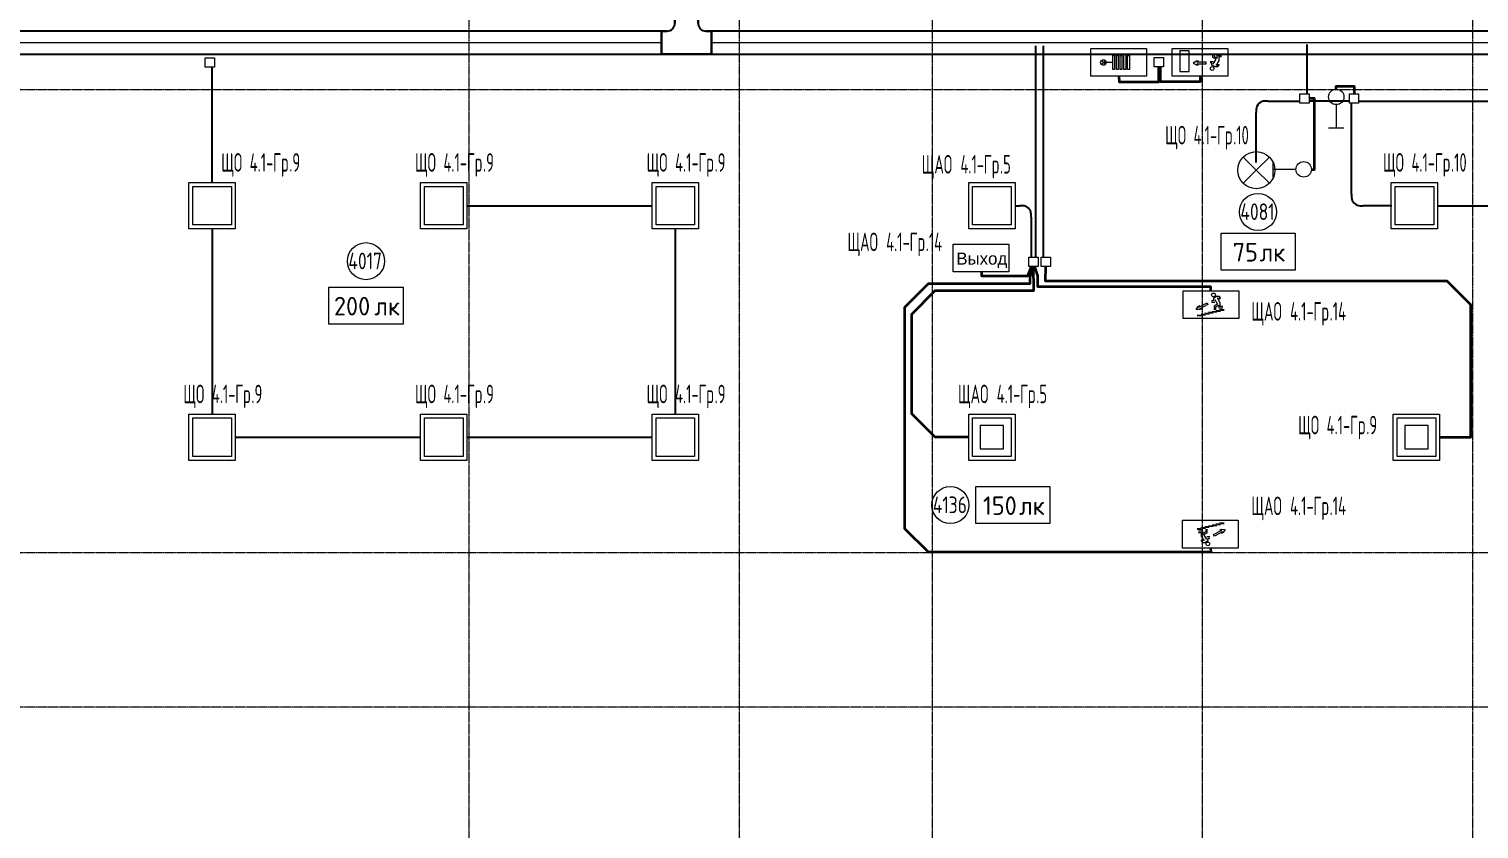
# Model space of a CAD drawing. Header units: millimetres. Extents: x -4730 to 98194, y -4296 to 93388.
# Drawn here: x 39303 to 58085, y 33423 to 43789 of the extents above; entities that cross this region are included whole.
import ezdxf

# ---------------------------------------------------------------- set-up
doc = ezdxf.new("R2010")
doc.units = ezdxf.units.MM
doc.linetypes.add('Линия сетки', pattern=[22.225, 12.7, -3.175, 3.175, -3.175])
for name, color, linetype, lineweight, true_color in [('Кабельные лотки', 5, 'Continuous', 25, 0x0000ff), ('Короба', 7, 'Continuous', 25, 0x008000), ('Соединительные детали кабельных лотков', 5, 'Continuous', 25, 0x0000ff), ('Соединительные детали коробов', 7, 'Continuous', 25, 0x008000), ('Типовые аннотации', 1, 'Continuous', 18, 0xff0000)]:
    doc.layers.add(name, color=color, linetype=linetype, lineweight=lineweight, true_color=true_color)
for name, color, linetype, lineweight in [('Марки помещений', 7, 'Continuous', 9), ('Марки силовых электроприборов', 7, 'Continuous', 9), ('Осевая линия', 7, 'Continuous', 18), ('Оси', 7, 'Continuous', 9), ('Провода', 7, 'Continuous', 35)]:
    doc.layers.add(name, color=color, linetype=linetype, lineweight=lineweight)
doc.styles.add('Arial', font='arial.ttf', dxfattribs={"height": 156})
doc.styles.add('GOST Common', font='GOST_Common.ttf', dxfattribs={"width": 0.6, "height": 240})
doc.styles.add('GOST Common_3', font='GOST_Common.ttf', dxfattribs={"width": 0.8, "height": 216})
doc.styles.add('GOST Common_4', font='GOST_Common.ttf', dxfattribs={"height": 240})

# ---------------------------------------------------------------- blocks, each defined once
blk = doc.blocks.new('M_Горизонтальный тройник для канального - Радиус 100 мм-2474834-4-й этаж')
at = {"layer": 'Соединительные детали кабельных лотков'}
for p, q in [((325, 150), (-325, 150)), ((-325, 150), (-325, -150)), ((-325, -150), (-325, 150)), ((-325, 150), (325, 150)), ((-325, 150), (-325, 150)), ((325, -150), (325, 150)), ((325, 150), (325, -150)), ((325, 150), (325, 150)), ((-325, -150), (-250, -150)), ((-250, -150), (-325, -150)), ((-325, -150), (-325, -150)), ((250, -150), (325, -150)), ((325, -150), (250, -150)), ((325, -150), (325, -150)), ((-150, -250), (-150, -325)), ((-150, -325), (-150, -250)), ((-150, -325), (150, -325)), ((150, -325), (-150, -325)), ((-150, -325), (-150, -325)), ((150, -325), (150, -250)), ((150, -250), (150, -325)), ((150, -325), (150, -325))]:
    blk.add_line(p, q, dxfattribs=at)
for centre, start, end in [((-250, -250), 0, 90), ((-250, -250), 0, 90), ((250, -250), 90, 180), ((250, -250), 90, 180)]:
    blk.add_arc(centre, 100, start, end, dxfattribs=at)
blk = doc.blocks.new('M_Короб_ отвод - Плоский торец - ПВХ - Стандартная-2386742-4-й этаж')
at = {"layer": 'Соединительные детали коробов'}
for p, q in [((0, 111.95), (0, 150.05)), ((-150.05, 0), (-111.95, 0))]:
    blk.add_line(p, q, dxfattribs=at)
blk.add_arc((-111.95, 111.95), 111.95, 270, 0, dxfattribs=at)
blk = doc.blocks.new('ADSK_Марка_Помещение_1_ГОСТ21-501-2011 - Номер-85995-4-й этаж')
at = {"layer": 'Марки помещений'}
blk.add_circle((0, 0), 2, dxfattribs=at)
blk = doc.blocks.new('Морка помещения_освещённость_ - Морка помещения_освещённость_-1484368-4-й этаж')
at = {"layer": 'Марки помещений', "color": 190, "true_color": 0x8000ff}
for p, q in [((-4, 0), (-4, 4)), ((-4, 4), (4, 4)), ((4, 4), (4, 0)), ((4, 0), (-4, 0))]:
    blk.add_line(p, q, dxfattribs=at)

msp = doc.modelspace()

# ---------------------------------------------------------------- linework, layer by layer
at = {"layer": 'Кабельные лотки'}
for p, q in [((47495, 43763.1437), (34267.9607, 43763.1437)), ((47495, 43463.1437), (47495, 43763.1437)), ((48145, 43463.1437), (48145, 43763.1437)), ((78240.422, 43763.1437), (48145, 43763.1437)), ((34267.9607, 43463.1437), (47495, 43463.1437)), ((48145, 43463.1437), (78240.422, 43463.1437))]:
    msp.add_line(p, q, dxfattribs=at)
at = {"layer": 'Короба'}
for p, q in [((55857.4423, 42947.4046), (55857.4423, 43587.4046)), ((52346.168, 40830.7074), (52346.168, 43570.7074)), ((52443.168, 40830.7074), (52443.168, 43570.7074)), ((41677.2325, 41797.5), (41677.2325, 43296.4533)), ((55350.05, 42855.9046), (55765.9423, 42855.9046)), ((56405.9423, 42855.9046), (55885.9423, 42855.9046)), ((56434.4423, 41650.05), (56434.4423, 42827.4046)), ((56525.9423, 42855.9046), (60769.95, 42855.9046)), ((55200, 42060), (55200, 42705.8546)), ((44974.7325, 41500), (47379.7325, 41500)), ((52074.7325, 41500), (52133.118, 41500)), ((52283.168, 41349.95), (52283.168, 40830.7074)), ((56954.0075, 41500), (56584.4923, 41500)), ((57549.0075, 41500), (59274.764, 41500)), ((41677.2325, 41202.5), (41677.2325, 38797.5)), ((47677.2325, 38797.5), (47677.2325, 41202.5)), ((41974.7325, 38500), (44379.7325, 38500)), ((44974.7325, 38500), (47379.7325, 38500))]:
    msp.add_line(p, q, dxfattribs=at)
at = {"layer": 'Осевая линия'}
for p, q in [((34267.9607, 43613.1437), (47495, 43613.1437)), ((48145, 43613.1437), (78240.422, 43613.1437))]:
    msp.add_line(p, q, dxfattribs=at)
at = {"layer": 'Оси', "linetype": 'Линия сетки'}
for p, q in [((45000, 93388.3703), (45000, -3096.3487)), ((48500, 93388.3703), (48500, -3096.3487)), ((51000, 93388.3703), (51000, -3096.3487)), ((54500, 93388.3703), (54500, -3096.3487)), ((58000, 93388.3703), (58000, -3096.3487)), ((98194.2682, 43000), (-3530.0173, 43000)), ((98194.2682, 37000), (-3530.0173, 37000)), ((98194.2682, 35000), (-3530.0173, 35000))]:
    msp.add_line(p, q, dxfattribs=at)
at = {"layer": 'Провода', "flags": 128}
for points in [[(53421.0485, 43178.2548), (53422.5, 43105), (53939.405, 43105), (53939.4083, 43300.0601)], [(54473.5485, 43178.2548), (54475, 43105), (53957.4332, 43105), (53957.4332, 43300.0601)], [(56236.2572, 43009.3567), (56236.2572, 43050), (56465.9374, 43050), (56465.9405, 42947.4046)], [(55914.3567, 41970.1685), (55955, 41970.1685), (55955, 42887.4066), (55885.9423, 42887.4055)], [(54608.8543, 37063.2548), (54610, 37010), (50954.8, 37010), (50650, 37314.8), (50650, 40185.2), (50954.8, 40490), (52270, 40490), (52270, 40570), (52301.3148, 40710.7074)], [(51474.9685, 38500), (51042.0325, 38500), (50737.2325, 38804.8), (50737.2325, 40095.2), (51042.0325, 40400), (52317.2325, 40400), (52315.0831, 40710.7074)], [(51638.8544, 40643.2549), (51640, 40590.0001), (52240, 40590.0001), (52289.8761, 40710.7074)], [(54611.1456, 40396.7452), (54610, 40450), (52370, 40450), (52370, 40590), (52333.0398, 40710.7074)], [(57574.9685, 38500), (57977.2325, 38500), (57977.2325, 40215.2), (57672.4325, 40520), (52470.4953, 40520), (52473.6694, 40710.7074)]]:
    msp.add_lwpolyline(points, dxfattribs=at)
at = {"layer": 'Типовые аннотации', "color": 16, "true_color": 0x800000}
for p, q in [((41585.7325, 43416.4533), (41705.7325, 43416.4533)), ((41585.7325, 43296.4533), (41585.7325, 43416.4533)), ((41705.7325, 43416.4533), (41705.7325, 43296.4533)), ((41705.7325, 43296.4533), (41585.7325, 43296.4533)), ((52414.668, 40830.7074), (52534.668, 40830.7074)), ((52414.668, 40710.7074), (52414.668, 40830.7074)), ((52534.668, 40830.7074), (52534.668, 40710.7074)), ((52534.668, 40710.7074), (52414.668, 40710.7074))]:
    msp.add_line(p, q, dxfattribs=at)
at = {"layer": 'Типовые аннотации'}
for p, q in [((53057.4821, 43178.2548), (53057.4821, 43538.2548)), ((53057.4821, 43538.2548), (53777.4821, 43538.2548)), ((53340.3665, 43445.153), (53364.3665, 43445.153)), ((53340.3665, 43265.153), (53340.3665, 43445.153)), ((53364.3665, 43445.153), (53364.3665, 43265.153)), ((53388.3665, 43445.153), (53412.3665, 43445.153)), ((53388.3665, 43265.153), (53388.3665, 43445.153)), ((53412.3665, 43445.153), (53412.3665, 43265.153)), ((53436.3665, 43445.153), (53460.3665, 43445.153)), ((53436.3665, 43265.153), (53436.3665, 43445.153)), ((53460.3665, 43445.153), (53460.3665, 43265.153)), ((53484.3665, 43469.153), (53508.3665, 43469.153)), ((53484.3665, 43265.153), (53484.3665, 43469.153)), ((53508.3665, 43469.153), (53508.3665, 43265.153)), ((53532.3665, 43445.153), (53556.3665, 43445.153)), ((53532.3665, 43265.153), (53532.3665, 43445.153)), ((53556.3665, 43445.153), (53556.3665, 43265.153)), ((53777.4821, 43538.2548), (53777.4821, 43178.2548)), ((53879.4098, 43420.0601), (53999.4098, 43420.0601)), ((53879.4098, 43300.0601), (53879.4098, 43420.0601)), ((53999.4098, 43420.0601), (53999.4098, 43300.0601)), ((53194.9107, 43380.6088), (53220.3665, 43355.153)), ((53220.3665, 43355.153), (53194.9107, 43329.6971)), ((53245.8224, 43380.6088), (53220.3665, 43355.153)), ((53340.3665, 43355.153), (53220.3665, 43355.153)), ((53220.3665, 43355.153), (53245.8224, 43329.6971)), ((53364.3665, 43265.153), (53340.3665, 43265.153)), ((53412.3665, 43265.153), (53388.3665, 43265.153)), ((53460.3665, 43265.153), (53436.3665, 43265.153)), ((53508.3665, 43265.153), (53484.3665, 43265.153)), ((53556.3665, 43265.153), (53532.3665, 43265.153)), ((53999.4098, 43300.0601), (53879.4098, 43300.0601)), ((53777.4821, 43178.2548), (53057.4821, 43178.2548)), ((51474.9685, 41800), (52074.9685, 41800)), ((51474.9685, 41200), (51474.9685, 41800)), ((51524.9685, 41750), (52024.9685, 41750)), ((51524.9685, 41250), (51524.9685, 41750)), ((52024.9685, 41750), (52024.9685, 41250)), ((52074.9685, 41800), (52074.9685, 41200)), ((52074.9685, 41200), (51474.9685, 41200)), ((52024.9685, 41250), (51524.9685, 41250)), ((52254.668, 40830.7074), (52374.668, 40830.7074)), ((52254.668, 40710.7074), (52254.668, 40830.7074)), ((52374.668, 40830.7074), (52374.668, 40710.7074)), ((52374.668, 40710.7074), (52254.668, 40710.7074)), ((51474.9685, 38800), (52074.9685, 38800)), ((51474.9685, 38200), (51474.9685, 38800)), ((51524.9685, 38750), (52024.9685, 38750)), ((51524.9685, 38250), (51524.9685, 38750)), ((52024.9685, 38750), (52024.9685, 38250)), ((52074.9685, 38800), (52074.9685, 38200)), ((51624.9685, 38650), (51624.9685, 38350)), ((51924.9685, 38650), (51624.9685, 38650)), ((51924.9685, 38350), (51924.9685, 38650)), ((51624.9685, 38350), (51924.9685, 38350)), ((52074.9685, 38200), (51474.9685, 38200)), ((52024.9685, 38250), (51524.9685, 38250))]:
    msp.add_line(p, q, dxfattribs=at)
at = {"layer": 'Типовые аннотации', "color": 96, "true_color": 0x008000}
for p, q in [((54109.9821, 43178.2548), (54109.9821, 43538.2548)), ((54109.9821, 43538.2548), (54829.9821, 43538.2548)), ((54331.359, 43504.406), (54211.359, 43504.406)), ((54211.359, 43504.406), (54211.359, 43240.406)), ((54331.359, 43240.406), (54331.359, 43504.406)), ((54637.733, 43421.9798), (54637.733, 43469.9798)), ((54679.3022, 43397.9798), (54637.733, 43421.9798)), ((54643.3022, 43335.626), (54679.3022, 43397.9798)), ((54655.733, 43469.9798), (54655.733, 43432.3721)), ((54655.733, 43432.3721), (54695.2637, 43409.5491)), ((54695.2637, 43409.5491), (54695.2637, 43444.3721)), ((54695.2637, 43444.3721), (54749.2637, 43444.3721)), ((54749.2637, 43426.3721), (54713.2637, 43426.3721)), ((54713.2637, 43426.3721), (54713.2637, 43378.3721)), ((54829.9821, 43538.2548), (54829.9821, 43178.2548)), ((54211.359, 43240.406), (54331.359, 43240.406)), ((54426.2456, 43372.2023), (54384.6764, 43348.2023)), ((54384.6764, 43348.2023), (54426.2456, 43324.2023)), ((54450.2456, 43372.2023), (54426.2456, 43372.2023)), ((54426.2456, 43324.2023), (54450.2456, 43324.2023)), ((54429.461, 43360.2023), (54450.2456, 43372.2023)), ((54549.461, 43360.2023), (54429.461, 43360.2023)), ((54450.2456, 43324.2023), (54429.461, 43336.2023)), ((54429.461, 43336.2023), (54549.461, 43336.2023)), ((54549.461, 43336.2023), (54549.461, 43360.2023)), ((54601.3022, 43370.0183), (54643.3022, 43370.0183)), ((54625.3022, 43352.0183), (54601.3022, 43352.0183)), ((54625.3022, 43322.0183), (54625.3022, 43352.0183)), ((54666.8714, 43298.0183), (54625.3022, 43322.0183)), ((54702.8714, 43298.0183), (54666.8714, 43298.0183)), ((54713.2637, 43378.3721), (54677.2637, 43316.0183)), ((54692.4791, 43316.0183), (54705.2829, 43338.1952)), ((54720.8714, 43329.1952), (54702.8714, 43298.0183)), ((54829.9821, 43178.2548), (54109.9821, 43178.2548)), ((51274.9821, 40643.2549), (51274.9821, 41003.2549)), ((51274.9821, 41003.2549), (51994.9821, 41003.2549)), ((51994.9821, 41003.2549), (51994.9821, 40643.2549)), ((51994.9821, 40643.2549), (51274.9821, 40643.2549)), ((54255.0179, 40036.7452), (54255.0179, 40396.7452)), ((54255.0179, 40396.7452), (54975.0179, 40396.7452)), ((54975.0179, 40396.7452), (54975.0179, 40036.7452)), ((54422.7011, 40154.4355), (54448.2593, 40195.0653)), ((54448.2593, 40195.0653), (54469.4837, 40206.269)), ((54456.7047, 40185.9541), (54562.827, 40241.9725)), ((54469.4837, 40206.269), (54456.7047, 40185.9541)), ((54574.0306, 40220.748), (54467.9084, 40164.7296)), ((54562.827, 40241.9725), (54574.0306, 40220.748)), ((54644.1791, 40268.3891), (54620.1791, 40268.3891)), ((54620.1791, 40250.3891), (54662.1791, 40250.3891)), ((54685.7483, 40322.3891), (54644.1791, 40298.3891)), ((54644.1791, 40298.3891), (54644.1791, 40268.3891)), ((54698.1791, 40222.4276), (54656.6099, 40198.4276)), ((54656.6099, 40198.4276), (54656.6099, 40150.4276)), ((54662.1791, 40284.7814), (54698.1791, 40222.4276)), ((54674.6099, 40188.0353), (54714.1406, 40210.8584)), ((54721.7483, 40322.3891), (54685.7483, 40322.3891)), ((54732.1406, 40242.0353), (54696.1406, 40304.3891)), ((54711.356, 40304.3891), (54724.1599, 40282.2122)), ((54714.1406, 40210.8584), (54714.1406, 40176.0353)), ((54739.7483, 40291.2122), (54721.7483, 40322.3891)), ((54732.1406, 40194.0353), (54732.1406, 40242.0353)), ((54768.1406, 40194.0353), (54732.1406, 40194.0353)), ((54975.0179, 40036.7452), (54255.0179, 40036.7452)), ((54470.6667, 40152.6164), (54422.7011, 40154.4355)), ((54436.1175, 40082.7205), (54484.1175, 40082.7205)), ((54496.1175, 40070.7205), (54436.1175, 40070.7205)), ((54467.9084, 40164.7296), (54491.8911, 40163.82)), ((54491.8911, 40163.82), (54470.6667, 40152.6164)), ((54484.1175, 40094.7205), (54532.1175, 40094.7205)), ((54544.1175, 40082.7205), (54496.1175, 40082.7205)), ((54532.1175, 40106.7205), (54580.1175, 40106.7205)), ((54592.1175, 40094.7205), (54544.1175, 40094.7205)), ((54580.1175, 40118.7205), (54628.1175, 40118.7205)), ((54640.1175, 40106.7205), (54592.1175, 40106.7205)), ((54628.1175, 40130.7205), (54676.1175, 40130.7205)), ((54688.1175, 40118.7205), (54640.1175, 40118.7205)), ((54674.6099, 40150.4276), (54674.6099, 40188.0353)), ((54676.1175, 40142.7205), (54724.1175, 40142.7205)), ((54736.1175, 40130.7205), (54688.1175, 40130.7205)), ((54714.1406, 40176.0353), (54768.1406, 40176.0353)), ((54724.1175, 40154.7205), (54784.1175, 40154.7205)), ((54784.1175, 40142.7205), (54736.1175, 40142.7205)), ((54244.9821, 37063.2548), (54244.9821, 37423.2548)), ((54244.9821, 37423.2548), (54964.9821, 37423.2548)), ((54675.8825, 37377.2795), (54723.8825, 37377.2795)), ((54723.8825, 37389.2795), (54783.8825, 37389.2795)), ((54783.8825, 37377.2795), (54735.8825, 37377.2795)), ((54964.9821, 37423.2548), (54964.9821, 37063.2548)), ((54435.8825, 37317.2795), (54483.8825, 37317.2795)), ((54495.8825, 37305.2795), (54435.8825, 37305.2795)), ((54505.8594, 37283.9647), (54451.8594, 37283.9647)), ((54451.8594, 37265.9647), (54487.8594, 37265.9647)), ((54483.8825, 37329.2795), (54531.8825, 37329.2795)), ((54487.8594, 37265.9647), (54487.8594, 37217.9647)), ((54487.8594, 37217.9647), (54523.8594, 37155.6109)), ((54543.8825, 37317.2795), (54495.8825, 37317.2795)), ((54505.8594, 37249.1416), (54505.8594, 37283.9647)), ((54545.3901, 37271.9647), (54505.8594, 37249.1416)), ((54521.8209, 37237.5724), (54563.3901, 37261.5724)), ((54557.8209, 37175.2186), (54521.8209, 37237.5724)), ((54531.8825, 37341.2795), (54579.8825, 37341.2795)), ((54591.8825, 37329.2795), (54543.8825, 37329.2795)), ((54545.3901, 37309.5724), (54545.3901, 37271.9647)), ((54599.8209, 37209.6109), (54557.8209, 37209.6109)), ((54563.3901, 37261.5724), (54563.3901, 37309.5724)), ((54575.8209, 37161.6109), (54575.8209, 37191.6109)), ((54575.8209, 37191.6109), (54599.8209, 37191.6109)), ((54579.8825, 37353.2795), (54627.8825, 37353.2795)), ((54639.8825, 37341.2795), (54591.8825, 37341.2795)), ((54627.8825, 37365.2795), (54675.8825, 37365.2795)), ((54687.8825, 37353.2795), (54639.8825, 37353.2795)), ((54645.9694, 37239.252), (54752.0916, 37295.2704)), ((54657.173, 37218.0275), (54645.9694, 37239.252)), ((54763.2953, 37274.046), (54657.173, 37218.0275)), ((54735.8825, 37365.2795), (54687.8825, 37365.2795)), ((54728.1089, 37296.18), (54749.3333, 37307.3836)), ((54752.0916, 37295.2704), (54728.1089, 37296.18)), ((54749.3333, 37307.3836), (54797.2988, 37305.5645)), ((54750.5162, 37253.7311), (54763.2953, 37274.046)), ((54771.7407, 37264.9347), (54750.5162, 37253.7311)), ((54797.2988, 37305.5645), (54771.7407, 37264.9347)), ((54964.9821, 37063.2548), (54244.9821, 37063.2548)), ((54480.2517, 37168.7878), (54498.2517, 37137.6109)), ((54508.644, 37155.6109), (54495.8401, 37177.7878)), ((54498.2517, 37137.6109), (54534.2517, 37137.6109)), ((54534.2517, 37137.6109), (54575.8209, 37161.6109))]:
    msp.add_line(p, q, dxfattribs=at)
at = {"layer": 'Типовые аннотации', "color": 7}
for p, q in [((55765.9423, 42947.4046), (55885.9423, 42947.4046)), ((55765.9423, 42827.4046), (55765.9423, 42947.4046)), ((55885.9423, 42827.4046), (55765.9423, 42827.4046)), ((55885.9423, 42947.4046), (55885.9423, 42827.4046)), ((56405.9423, 42947.4046), (56525.9423, 42947.4046)), ((56405.9423, 42827.4046), (56405.9423, 42947.4046)), ((56525.9423, 42827.4046), (56405.9423, 42827.4046)), ((56525.9423, 42947.4046), (56525.9423, 42827.4046))]:
    msp.add_line(p, q, dxfattribs=at)
at = {"layer": 'Типовые аннотации', "color": 5, "true_color": 0x0000ff}
for p, q in [((56236.2572, 42809.3567), (56236.2572, 42509.3567)), ((56136.2572, 42509.3567), (56336.2572, 42509.3567)), ((55200, 41960), (55030.2944, 42129.7056)), ((55200, 41960), (55369.7056, 42129.7056)), ((55200, 41960), (55030.2944, 41790.2944)), ((55200, 41960), (55369.7056, 41790.2944)), ((55414.3567, 42070.1685), (55414.3567, 41870.1685)), ((55714.3567, 41970.1685), (55414.3567, 41970.1685)), ((41374.9685, 41800), (41974.9685, 41800)), ((41374.9685, 41200), (41374.9685, 41800)), ((41424.9685, 41750), (41924.9685, 41750)), ((41424.9685, 41250), (41424.9685, 41750)), ((41924.9685, 41750), (41924.9685, 41250)), ((41974.9685, 41800), (41974.9685, 41200)), ((44374.9685, 41800), (44974.9685, 41800)), ((44374.9685, 41200), (44374.9685, 41800)), ((44424.9685, 41750), (44924.9685, 41750)), ((44424.9685, 41250), (44424.9685, 41750)), ((44924.9685, 41750), (44924.9685, 41250)), ((44974.9685, 41800), (44974.9685, 41200)), ((47374.9685, 41800), (47974.9685, 41800)), ((47374.9685, 41200), (47374.9685, 41800)), ((47424.9685, 41750), (47924.9685, 41750)), ((47424.9685, 41250), (47424.9685, 41750)), ((47924.9685, 41750), (47924.9685, 41250)), ((47974.9685, 41800), (47974.9685, 41200)), ((56949.2436, 41800), (57549.2436, 41800)), ((56949.2436, 41200), (56949.2436, 41800)), ((56999.2436, 41750), (57499.2436, 41750)), ((56999.2436, 41250), (56999.2436, 41750)), ((57499.2436, 41750), (57499.2436, 41250)), ((57549.2436, 41800), (57549.2436, 41200)), ((41974.9685, 41200), (41374.9685, 41200)), ((41924.9685, 41250), (41424.9685, 41250)), ((44974.9685, 41200), (44374.9685, 41200)), ((44924.9685, 41250), (44424.9685, 41250)), ((47974.9685, 41200), (47374.9685, 41200)), ((47924.9685, 41250), (47424.9685, 41250)), ((57549.2436, 41200), (56949.2436, 41200)), ((57499.2436, 41250), (56999.2436, 41250)), ((41374.9685, 38800), (41974.9685, 38800)), ((41374.9685, 38200), (41374.9685, 38800)), ((41424.9685, 38750), (41924.9685, 38750)), ((41424.9685, 38250), (41424.9685, 38750)), ((41924.9685, 38750), (41924.9685, 38250)), ((41974.9685, 38800), (41974.9685, 38200)), ((44374.9685, 38800), (44974.9685, 38800)), ((44374.9685, 38200), (44374.9685, 38800)), ((44424.9685, 38750), (44924.9685, 38750)), ((44424.9685, 38250), (44424.9685, 38750)), ((44924.9685, 38750), (44924.9685, 38250)), ((44974.9685, 38800), (44974.9685, 38200)), ((47374.9685, 38800), (47974.9685, 38800)), ((47374.9685, 38200), (47374.9685, 38800)), ((47424.9685, 38750), (47924.9685, 38750)), ((47424.9685, 38250), (47424.9685, 38750)), ((47924.9685, 38750), (47924.9685, 38250)), ((47974.9685, 38800), (47974.9685, 38200)), ((56974.9685, 38800), (57574.9685, 38800)), ((56974.9685, 38200), (56974.9685, 38800)), ((57024.9685, 38750), (57524.9685, 38750)), ((57024.9685, 38250), (57024.9685, 38750)), ((57524.9685, 38750), (57524.9685, 38250)), ((57574.9685, 38800), (57574.9685, 38200)), ((57124.9685, 38650), (57124.9685, 38350)), ((57424.9685, 38650), (57124.9685, 38650)), ((57424.9685, 38350), (57424.9685, 38650)), ((57124.9685, 38350), (57424.9685, 38350)), ((41974.9685, 38200), (41374.9685, 38200)), ((41924.9685, 38250), (41424.9685, 38250)), ((44974.9685, 38200), (44374.9685, 38200)), ((44924.9685, 38250), (44424.9685, 38250)), ((47974.9685, 38200), (47374.9685, 38200)), ((47924.9685, 38250), (47424.9685, 38250)), ((57574.9685, 38200), (56974.9685, 38200)), ((57524.9685, 38250), (57024.9685, 38250))]:
    msp.add_line(p, q, dxfattribs=at)
at = {"layer": 'Типовые аннотации'}
msp.add_circle((53220.3665, 43355.153), 36, dxfattribs=at)
at = {"layer": 'Типовые аннотации', "color": 96, "true_color": 0x008000}
for centre in [(54627.3049, 43277.4871), (54646.1818, 40342.9204), (54573.8182, 37117.0797)]:
    msp.add_circle(centre, 24, dxfattribs=at)
at = {"layer": 'Типовые аннотации', "color": 5, "true_color": 0x0000ff}
for centre, radius in [((56236.2572, 42909.3567), 100), ((55200, 41960), 240), ((55814.3567, 41970.1685), 100)]:
    msp.add_circle(centre, radius, dxfattribs=at)

# ---------------------------------------------------------------- block references
at = {"layer": 'Марки помещений', "xscale": 120, "yscale": 120, "zscale": 120}
for p in [(55222.0699, 41418.78), (43667.8608, 40780.9866), (51238.0912, 37621.0883)]:
    msp.add_blockref('ADSK_Марка_Помещение_1_ГОСТ21-501-2011 - Номер-85995-4-й этаж', p, dxfattribs=at)
at = {"layer": 'Марки помещений', "color": 190, "true_color": 0x8000ff, "xscale": 120, "yscale": 120, "zscale": 120}
for p in [(55223.3519, 40664.4739), (43669.1429, 39966.1577), (52047.921, 37381.0883)]:
    msp.add_blockref('Морка помещения_освещённость_ - Морка помещения_освещённость_-1484368-4-й этаж', p, dxfattribs=at)
at = {"layer": 'Соединительные детали кабельных лотков', "rotation": 180}
msp.add_blockref('M_Горизонтальный тройник для канального - Радиус 100 мм-2474834-4-й этаж', (47820, 43613.1437), dxfattribs=at)
msp.add_blockref('M_Горизонтальный тройник для канального - Радиус 100 мм-2474834-4-й этаж', (47820, 43613.1437), dxfattribs=at)
at = {"layer": 'Соединительные детали коробов'}
for p, rotation in [((55200, 42855.9046), 180), ((56434.4423, 41500), 270), ((52283.168, 41500), 90)]:
    msp.add_blockref('M_Короб_ отвод - Плоский торец - ПВХ - Стандартная-2386742-4-й этаж', p, dxfattribs=dict(at, rotation=rotation))

# ---------------------------------------------------------------- texts
at = {"layer": 'Марки помещений', "char_height": 216, "width": 561.8226, "attachment_point": 1, "style": 'GOST Common_3'}
for s, insert in [('4081', (54994.2339, 41529.5673)), ('4017', (43440.0249, 40891.7738)), ('4136', (51010.2552, 37731.8756))]:
    msp.add_mtext(s, dxfattribs=dict(at, insert=insert))
at = {"layer": 'Марки помещений', "color": 190, "true_color": 0x8000ff, "char_height": 240, "attachment_point": 1, "style": 'GOST Common_4'}
for s, insert, width in [('75', (54894.868, 41016.1859), 423.291), ('лк', (55244.118, 41016.1859), 413.67075), ('200', (43253.059, 40317.8697), 634.9365), ('лк', (43776.934, 40317.8697), 413.67075), ('150', (51660.0372, 37732.8003), 567.59475), ('лк', (52128.3497, 37732.8003), 413.67075)]:
    msp.add_mtext(s, dxfattribs=dict(at, insert=insert, width=width))
at = {"layer": 'Марки силовых электроприборов', "char_height": 240, "attachment_point": 1, "style": 'GOST Common'}
for s, insert, width in [('ЩО', (54019.612, 42533.8146), 340.55685), (' 4.1-', (54300.5995, 42533.8146), 473.3163), ('Гр', (54691.1245, 42533.8146), 253.9746), ('.10', (54900.6745, 42533.8146), 265.5189), ('ЩО', (41793.4909, 42180.1824), 340.55685), (' 4.1-', (42074.4784, 42180.1824), 473.3163), ('Гр', (42465.0034, 42180.1824), 253.9746), ('.9', (42674.5534, 42180.1824), 178.93665), ('ЩО', (44302.7338, 42180.1824), 340.55685), (' 4.1-', (44583.7213, 42180.1824), 473.3163), ('Гр', (44974.2463, 42180.1824), 253.9746), ('.9', (45183.7963, 42180.1824), 178.93665), ('ЩО', (47302.7338, 42180.1824), 340.55685), (' 4.1-', (47583.7213, 42180.1824), 473.3163), ('Гр', (47974.2463, 42180.1824), 253.9746), ('.9', (48183.7963, 42180.1824), 178.93665), ('ЩАО', (50866.0057, 42156.1156), 502.17705), (' 4.1-', (51280.3432, 42156.1156), 473.3163), ('Гр', (51670.8682, 42156.1156), 253.9746), ('.5', (51880.4182, 42156.1156), 178.93665), ('ЩО', (56841.0089, 42180.1824), 340.55685), (' 4.1-', (57121.9964, 42180.1824), 473.3163), ('Гр', (57512.5214, 42180.1824), 253.9746), ('.10', (57722.0714, 42180.1824), 265.5189), ('ЩАО', (49904.2707, 41150.6864), 502.17705), (' 4.1-', (50318.6082, 41150.6864), 473.3163), ('Гр', (50709.1332, 41150.6864), 253.9746), ('.14', (50918.6832, 41150.6864), 282.83535), ('ЩАО', (55135.7738, 40250.5047), 502.17705), (' 4.1-', (55550.1113, 40250.5047), 473.3163), ('Гр', (55940.6363, 40250.5047), 253.9746), ('.14', (56150.1863, 40250.5047), 282.83535), ('ЩО', (41302.7338, 39180.1824), 340.55685), (' 4.1-', (41583.7213, 39180.1824), 473.3163), ('Гр', (41974.2463, 39180.1824), 253.9746), ('.9', (42183.7963, 39180.1824), 178.93665), ('ЩО', (44302.7338, 39180.1824), 340.55685), (' 4.1-', (44583.7213, 39180.1824), 473.3163), ('Гр', (44974.2463, 39180.1824), 253.9746), ('.9', (45183.7963, 39180.1824), 178.93665), ('ЩО', (47302.7338, 39180.1824), 340.55685), (' 4.1-', (47583.7213, 39180.1824), 473.3163), ('Гр', (47974.2463, 39180.1824), 253.9746), ('.9', (48183.7963, 39180.1824), 178.93665), ('ЩАО', (51335.7738, 39180.1824), 502.17705), (' 4.1-', (51750.1113, 39180.1824), 473.3163), ('Гр', (52140.6363, 39180.1824), 253.9746), ('.5', (52350.1863, 39180.1824), 178.93665), ('ЩО', (55742.4496, 38777.3084), 340.55685), (' 4.1-', (56023.4371, 38777.3084), 473.3163), ('Гр', (56413.9621, 38777.3084), 253.9746), ('.9', (56623.5121, 38777.3084), 178.93665), ('ЩАО', (55135.7738, 37730.1824), 502.17705), (' 4.1-', (55550.1113, 37730.1824), 473.3163), ('Гр', (55940.6363, 37730.1824), 253.9746), ('.14', (56150.1863, 37730.1824), 282.83535)]:
    msp.add_mtext(s, dxfattribs=dict(at, insert=insert, width=width))
at = {"layer": 'Типовые аннотации', "color": 96, "lineweight": 9, "true_color": 0x008000, "insert": (51315.125, 40892.4195), "char_height": 156, "width": 769.62, "attachment_point": 1, "style": 'Arial'}
msp.add_mtext('Выход', dxfattribs=at)

doc.saveas('drawing.dxf')
